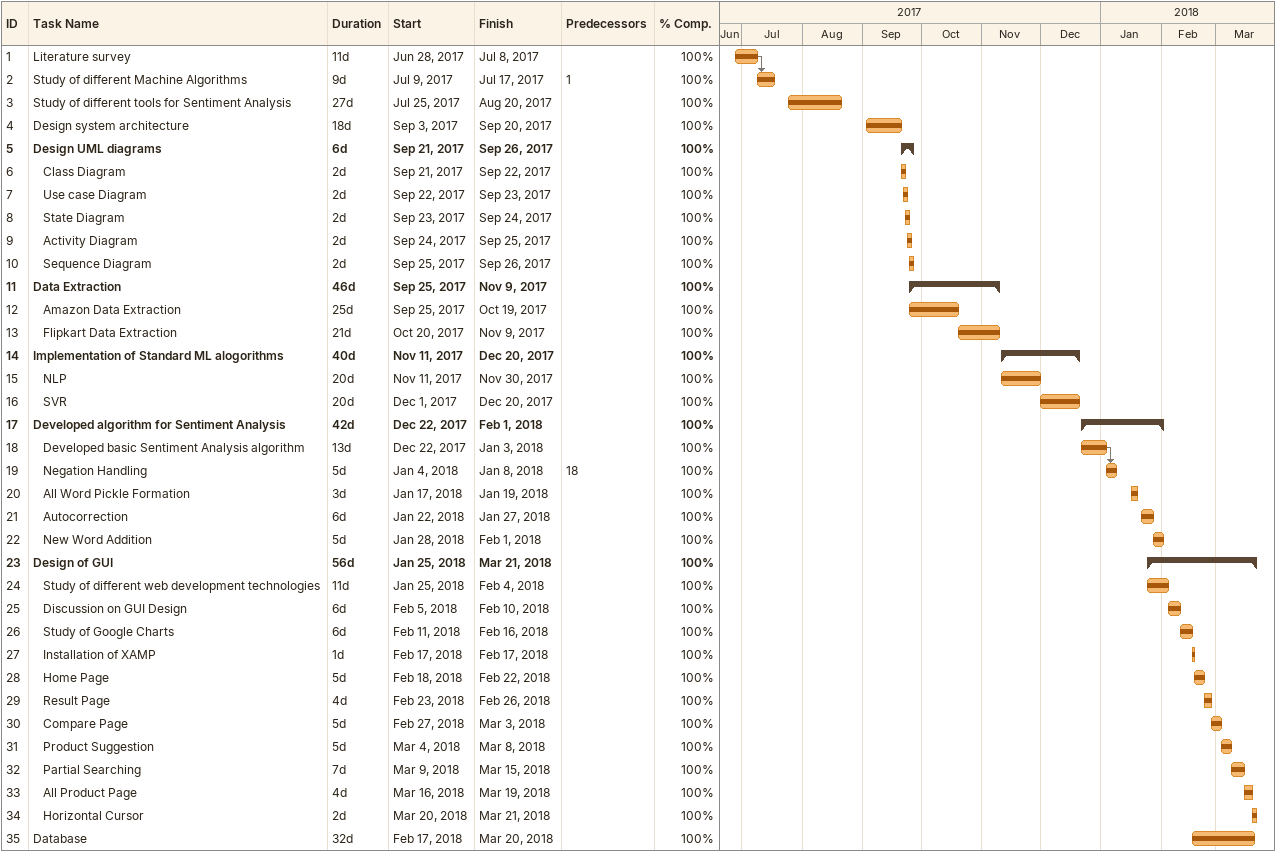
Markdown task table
| ID | Level | Task | Duration | Start | Finish | Predecessors | % complete |
|---|---|---|---|---|---|---|---|
| 1 | 1 | Literature survey | 11d | 2017-06-28 | 2017-07-08 |  | 100 |
| 2 | 1 | Study of different Machine Algorithms | 9d | 2017-07-09 | 2017-07-17 | 1 | 100 |
| 3 | 1 | Study of different tools for Sentiment Analysis | 27d | 2017-07-25 | 2017-08-20 |  | 100 |
| 4 | 1 | Design system architecture | 18d | 2017-09-03 | 2017-09-20 |  | 100 |
| 5 | 1 | **Design UML diagrams** | 6d | 2017-09-21 | 2017-09-26 |  | 100 |
| 6 | 2 | Class Diagram | 2d | 2017-09-21 | 2017-09-22 |  | 100 |
| 7 | 2 | Use case Diagram | 2d | 2017-09-22 | 2017-09-23 |  | 100 |
| 8 | 2 | State Diagram | 2d | 2017-09-23 | 2017-09-24 |  | 100 |
| 9 | 2 | Activity Diagram | 2d | 2017-09-24 | 2017-09-25 |  | 100 |
| 10 | 2 | Sequence Diagram | 2d | 2017-09-25 | 2017-09-26 |  | 100 |
| 11 | 1 | **Data Extraction** | 46d | 2017-09-25 | 2017-11-09 |  | 100 |
| 12 | 2 | Amazon Data Extraction | 25d | 2017-09-25 | 2017-10-19 |  | 100 |
| 13 | 2 | Flipkart Data Extraction | 21d | 2017-10-20 | 2017-11-09 |  | 100 |
| 14 | 1 | **Implementation of Standard ML alogorithms** | 40d | 2017-11-11 | 2017-12-20 |  | 100 |
| 15 | 2 | NLP | 20d | 2017-11-11 | 2017-11-30 |  | 100 |
| 16 | 2 | SVR | 20d | 2017-12-01 | 2017-12-20 |  | 100 |
| 17 | 1 | **Developed algorithm for Sentiment Analysis** | 42d | 2017-12-22 | 2018-02-01 |  | 100 |
| 18 | 2 | Developed basic Sentiment Analysis algorithm | 13d | 2017-12-22 | 2018-01-03 |  | 100 |
| 19 | 2 | Negation Handling | 5d | 2018-01-04 | 2018-01-08 | 18 | 100 |
| 20 | 2 | All Word Pickle Formation | 3d | 2018-01-17 | 2018-01-19 |  | 100 |
| 21 | 2 | Autocorrection | 6d | 2018-01-22 | 2018-01-27 |  | 100 |
| 22 | 2 | New Word Addition | 5d | 2018-01-28 | 2018-02-01 |  | 100 |
| 23 | 1 | **Design of GUI** | 56d | 2018-01-25 | 2018-03-21 |  | 100 |
| 24 | 2 | Study of different web development technologies | 11d | 2018-01-25 | 2018-02-04 |  | 100 |
| 25 | 2 | Discussion on GUI Design | 6d | 2018-02-05 | 2018-02-10 |  | 100 |
| 26 | 2 | Study of Google Charts | 6d | 2018-02-11 | 2018-02-16 |  | 100 |
| 27 | 2 | Installation of XAMP | 1d | 2018-02-17 | 2018-02-17 |  | 100 |
| 28 | 2 | Home Page | 5d | 2018-02-18 | 2018-02-22 |  | 100 |
| 29 | 2 | Result Page | 4d | 2018-02-23 | 2018-02-26 |  | 100 |
| 30 | 2 | Compare Page | 5d | 2018-02-27 | 2018-03-03 |  | 100 |
| 31 | 2 | Product Suggestion | 5d | 2018-03-04 | 2018-03-08 |  | 100 |
| 32 | 2 | Partial Searching | 7d | 2018-03-09 | 2018-03-15 |  | 100 |
| 33 | 2 | All Product Page | 4d | 2018-03-16 | 2018-03-19 |  | 100 |
| 34 | 2 | Horizontal Cursor | 2d | 2018-03-20 | 2018-03-21 |  | 100 |
| 35 | 1 | Database | 32d | 2018-02-17 | 2018-03-20 |  | 100 |
